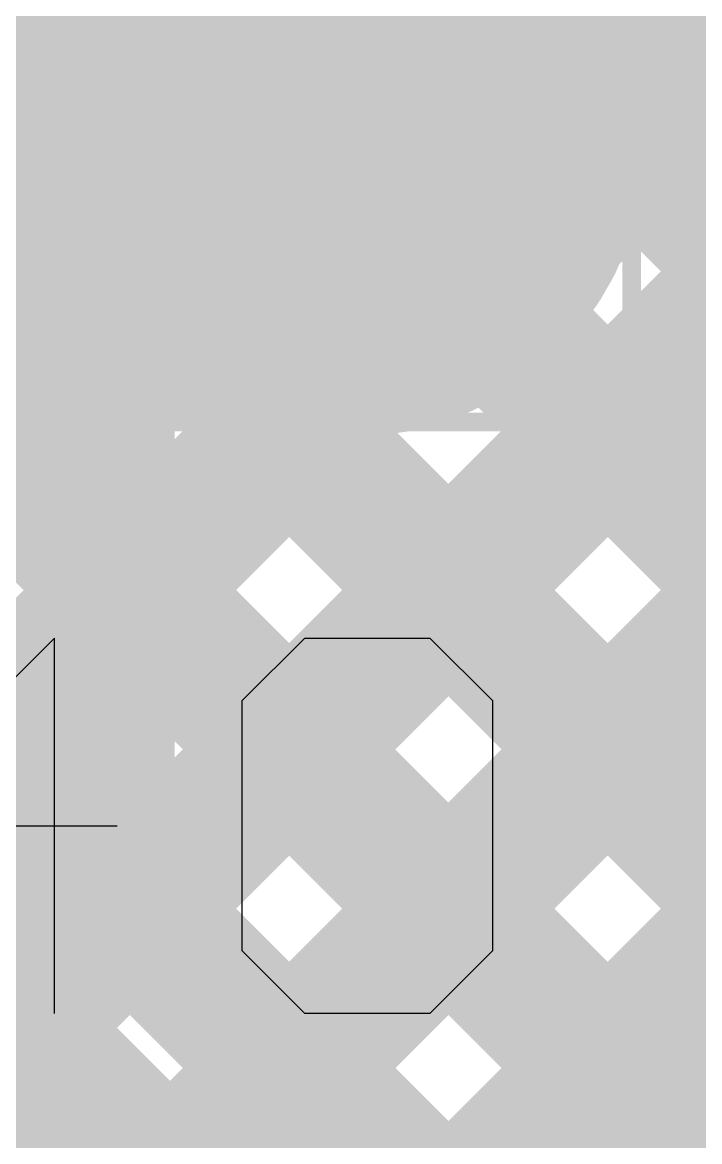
# Model space of a CAD drawing. Header units: millimetres. Extents: x 13 to 259, y -2 to 326.
# Drawn here: x 126.144 to 127.948, y 126.659 to 129.639 of the extents above; entities that cross this region are included whole.
import ezdxf

# ---------------------------------------------------------------- set-up
doc = ezdxf.new("R2010")
doc.units = ezdxf.units.MM
for name, color, linetype in [('BottomLayer', 5, 'Continuous'), ('BottomSolder', 6, 'Continuous'), ('ConnectLayer', 7, 'Continuous'), ('DrillDrawing', 1, 'Continuous'), ('Mechanical14', 56, 'Continuous'), ('Mechanical15', 56, 'Continuous'), ('MidLayer1', 16, 'Continuous'), ('MidLayer2', 76, 'Continuous'), ('MidLayer3', 90, 'Continuous'), ('MidLayer4', 156, 'Continuous'), ('MidLayer5', 130, 'Continuous'), ('MidLayer6', 216, 'Continuous'), ('MultiLayer', 9, 'Continuous'), ('TopLayer', 1, 'Continuous'), ('TopOverlay', 2, 'Continuous'), ('TopPaste', 8, 'Continuous'), ('TopSolder', 216, 'Continuous')]:
    doc.layers.add(name, color=color, linetype=linetype)

# ---------------------------------------------------------------- blocks, each defined once
blk = doc.blocks.new('CAPC1608X87N_127')
at = {"layer": 'Mechanical15', "const_width": 0.05}
for points in [[(1.55, 0.75), (-1.55, 0.75)], [(1.55, -0.75), (1.55, 0.75)]]:
    blk.add_lwpolyline(points, dxfattribs=at)
at = {"layer": 'Mechanical15', "const_width": 0.025}
blk.add_lwpolyline([(1.5375, 0.75, 1), (1.5625, 0.75, 1)], format="xyb", close=True, dxfattribs=at)
blk.add_lwpolyline([(1.5375, 0.75, 1), (1.5625, 0.75, 1)], format="xyb", close=True, dxfattribs=at)
blk = doc.blocks.new('CAPC1608X87N_134')
at = {"layer": 'Mechanical14', "const_width": 0.1}
for points in [[(0.875, 0.4751), (-0.875, 0.4751)], [(0.875, -0.4749), (0.875, 0.4751)], [(0.875, -0.4749), (-0.875, -0.4749)]]:
    blk.add_lwpolyline(points, dxfattribs=at)
at = {"layer": 'Mechanical14', "const_width": 0.05}
for points in [[(0.85, 0.4751, 1), (0.9, 0.4751, 1)], [(0.85, 0.4751, 1), (0.9, 0.4751, 1)], [(0.85, -0.4749, 1), (0.9, -0.4749, 1)], [(0.85, -0.4749, 1), (0.9, -0.4749, 1)]]:
    blk.add_lwpolyline(points, format="xyb", close=True, dxfattribs=at)
at = {"layer": 'Mechanical15', "const_width": 0.05}
for points in [[(1.55, 0.75), (-1.55, 0.75)], [(1.55, -0.75), (1.55, 0.75)], [(1.55, -0.75), (-1.55, -0.75)]]:
    blk.add_lwpolyline(points, dxfattribs=at)
at = {"layer": 'Mechanical15', "const_width": 0.025}
for points in [[(1.5375, 0.75, 1), (1.5625, 0.75, 1)], [(1.5375, 0.75, 1), (1.5625, 0.75, 1)], [(1.5375, -0.75, 1), (1.5625, -0.75, 1)], [(1.5375, -0.75, 1), (1.5625, -0.75, 1)]]:
    blk.add_lwpolyline(points, format="xyb", close=True, dxfattribs=at)
at = {"layer": 'TopLayer'}
blk.add_solid([(0.325, -0.5), (1.275, -0.5), (0.325, 0.5), (1.275, 0.5)], dxfattribs=at)
at = {"layer": 'TopPaste'}
blk.add_solid([(0.325, -0.5), (1.275, -0.5), (0.325, 0.5), (1.275, 0.5)], dxfattribs=at)
at = {"layer": 'TopSolder'}
blk.add_solid([(0.2234, -0.6016), (1.3766, -0.6016), (0.2234, 0.6016), (1.3766, 0.6016)], dxfattribs=at)
blk = doc.blocks.new('MTG240_400_159')
at = {"layer": 'BottomSolder', "const_width": 2.1016}
blk.add_lwpolyline([(-1.0008, 0, 1), (1.1008, 0, 1)], format="xyb", close=True, dxfattribs=at)
at = {"layer": 'TopSolder', "const_width": 2.1016}
blk.add_lwpolyline([(-1.0008, 0, 1), (1.1008, 0, 1)], format="xyb", close=True, dxfattribs=at)
blk = doc.blocks.new('SAMTEC_ASP_127797_01_185')
at = {"layer": 'TopOverlay'}
for p, q in [((-25.709, -8.1705), (-25.5423, -8.0039)), ((-25.5423, -8.0039), (-24.8759, -8.0039)), ((-24.8759, -8.0039), (-24.7093, -8.1705)), ((-25.709, -8.5038), (-25.709, -8.1705)), ((-24.7093, -8.1705), (-24.7093, -8.5038)), ((-25.5423, -8.6704), (-25.709, -8.5038)), ((-24.7093, -8.5038), (-24.8759, -8.6704)), ((-24.8759, -8.6704), (-25.5423, -8.6704)), ((-25.2091, -9.67), (-25.2091, -9.0036)), ((-24.7093, -9.1702), (-25.709, -9.1702)), ((-25.709, -9.1702), (-25.2091, -9.67))]:
    blk.add_line(p, q, dxfattribs=at)

msp = doc.modelspace()

# ---------------------------------------------------------------- linework, layer by layer
at = {"layer": 'BottomLayer', "const_width": 0.25}
msp.add_lwpolyline([(126.8922, 129.325, 1), (127.1422, 129.325, 1)], format="xyb", close=True, dxfattribs=at)
at = {"layer": 'BottomSolder', "const_width": 0.3516}
msp.add_lwpolyline([(126.8414, 129.325, 1), (127.193, 129.325, 1)], format="xyb", close=True, dxfattribs=at)
at = {"layer": 'ConnectLayer', "const_width": 0.4}
for points in [[(121.3162, 134.9388), (126.5587, 129.6963)], [(124.9026, 133.0495), (136.8596, 121.0925)], [(127.6069, 129.3039), (130.8039, 132.501)], [(125.6992, 126.5478), (131.1353, 131.9839)], [(125.6992, 126.5477), (131.1353, 131.9838)], [(123.4908, 131.9157), (126.35, 129.0564)], [(126.0823, 126.0823), (131.5571, 131.5571)], [(126.0823, 126.0823), (131.5571, 131.5571)], [(126.0823, 126.0823), (131.5571, 131.5571)], [(126.35, 127.575), (126.35, 131.5285)], [(123.15, 131.4079), (126.35, 128.2079)], [(126.1133, 126.9618), (130.5715, 131.42)], [(126.5375, 126.5375), (131.42, 131.42)], [(126.0367, 129.4308), (127.975, 131.3691)], [(125.045, 131.21), (126.5587, 129.6963)], [(126.3488, 125.5002), (132.0688, 131.2203)], [(126.3488, 125.5002), (132.0688, 131.2202)], [(127.1985, 126.35), (132.0688, 131.2203)], [(127.1985, 126.35), (132.0688, 131.2203)], [(126.0367, 129.4308), (127.7211, 131.1152)], [(127.6069, 129.3039), (128.9843, 130.6814)], [(127.6069, 129.3039), (128.9843, 130.6814)], [(123.15, 130.5594), (126.2422, 127.4672)], [(127.4393, 130.5127), (131.7795, 126.1725)], [(127.4393, 130.5127), (131.602, 126.35)], [(125.8392, 130.4158), (126.5587, 129.6963)], [(125.925, 129.3192), (126.9453, 130.3394)], [(126.0367, 129.4308), (126.9453, 130.3394)], [(125.925, 130.3299), (126.5587, 129.6963)], [(125.6992, 126.5478), (128.9939, 129.8425)], [(127.5672, 129.1113), (128.2799, 129.824)], [(124.7164, 128.1105), (126.35, 129.7442)], [(124.7164, 128.1105), (126.35, 129.7442)], [(127.5686, 129.5349), (132.0308, 125.0728)], [(127.5687, 129.5349), (130.7535, 126.35)], [(127.5687, 129.5348), (132.0307, 125.0728)], [(125.925, 129.4814), (129.0565, 126.35)], [(126.0823, 126.0823), (129.4182, 129.4182)], [(126.0823, 126.0823), (129.4182, 129.4182)], [(126.0524, 129.3541), (131.777, 123.6295)], [(126.0524, 129.3541), (131.777, 123.6295)], [(126.0524, 129.3541), (130.8421, 124.5644)], [(127.7797, 129.3238), (131.6907, 125.4129)], [(125.591, 128.1365), (126.4984, 129.044)], [(125.591, 128.1365), (126.4985, 129.044)], [(125.591, 128.1365), (126.4984, 129.044)], [(125.925, 128.4706), (126.4984, 129.044)], [(126.3488, 125.5002), (129.8425, 128.9939)], [(124.6044, 127.15), (126.35, 128.8956)], [(127.3885, 128.8665), (131.643, 124.6121)], [(127.3885, 128.8665), (131.643, 124.612)], [(127.3885, 128.8665), (129.905, 126.35)], [(127.3885, 128.8665), (131.2664, 124.9886)], [(125.7827, 128.7753), (137.1066, 117.4514)], [(125.7827, 128.7753), (132.0266, 122.5314)], [(125.7827, 128.7753), (130.4179, 124.1401)], [(125.6145, 127.3116), (127.0384, 128.7354)], [(125.6148, 127.3119), (127.0383, 128.7354)], [(125.6148, 127.3119), (127.0383, 128.7354)], [(125.925, 127.6221), (127.0383, 128.7354)], [(125.925, 128.6329), (128.2079, 126.35)], [(125.453, 127.15), (126.35, 128.0471)], [(125.6759, 128.0335), (131.6422, 122.0673)], [(125.676, 128.0335), (132.4645, 121.2449)], [(125.676, 128.0335), (129.9936, 123.7158)], [(125.925, 127.7844), (127.3594, 126.35)], [(125.925, 127.15), (126.35, 127.575)], [(125.582, 127.279), (131.7744, 121.0865)], [(125.582, 127.279), (131.7744, 121.0865)], [(125.582, 127.279), (129.5694, 123.2916)], [(125.925, 127.15), (126.725, 126.35)]]:
    msp.add_lwpolyline(points, dxfattribs=at)
at = {"layer": 'ConnectLayer'}
for points, const_width in [([(127.6072, 129.325, 1), (126.4272, 129.325, 1)], 0.4), ([(127.6072, 129.325, 1), (126.4272, 129.325, 1)], 0.4), ([(127.6072, 129.325, 1), (126.4272, 129.325, 1)], 0.4), ([(126.0578, 129.2742, 1), (124.8778, 129.2742, 1)], 0.4), ([(126.0578, 129.2742, 1), (124.8778, 129.2742, 1)], 0.4), ([(126.0578, 129.2742, 1), (124.8778, 129.2742, 1)], 0.4), ([(126.25, 129.7442, 1), (126.45, 129.7442, 1)], 0.2), ([(126.25, 129.7442, 1), (126.45, 129.7442, 1)], 0.2), ([(126.4587, 129.6963, 1), (126.6587, 129.6963, 1)], 0.2), ([(126.4587, 129.6963, 1), (126.6587, 129.6963, 1)], 0.2), ([(126.4587, 129.6963, 1), (126.6587, 129.6963, 1)], 0.2), ([(126.4587, 129.6963, 1), (126.6587, 129.6963, 1)], 0.2), ([(127.4686, 129.5349, 1), (127.6686, 129.5349, 1)], 0.2), ([(127.4687, 129.5349, 1), (127.6687, 129.5349, 1)], 0.2), ([(127.4687, 129.5348, 1), (127.6687, 129.5348, 1)], 0.2), ([(125.9367, 129.4308, 1), (126.1367, 129.4308, 1)], 0.2), ([(125.9367, 129.4308, 1), (126.1367, 129.4308, 1)], 0.2), ([(125.9367, 129.4308, 1), (126.1367, 129.4308, 1)], 0.2), ([(125.9524, 129.3541, 1), (126.1524, 129.3541, 1)], 0.2), ([(125.9524, 129.3541, 1), (126.1524, 129.3541, 1)], 0.2), ([(125.9524, 129.3541, 1), (126.1524, 129.3541, 1)], 0.2), ([(126.3272, 129.325, 1), (126.5272, 129.325, 1)], 0.2), ([(126.3272, 129.325, 1), (126.5272, 129.325, 1)], 0.2), ([(126.3272, 129.325, 1), (126.5272, 129.325, 1)], 0.2), ([(127.5072, 129.325, 1), (127.7072, 129.325, 1)], 0.2), ([(127.5072, 129.325, 1), (127.7072, 129.325, 1)], 0.2), ([(127.5072, 129.325, 1), (127.7072, 129.325, 1)], 0.2), ([(127.6797, 129.3238, 1), (127.8797, 129.3238, 1)], 0.2), ([(127.5069, 129.3039, 1), (127.7069, 129.3039, 1)], 0.2), ([(127.5069, 129.3039, 1), (127.7069, 129.3039, 1)], 0.2), ([(127.5069, 129.3039, 1), (127.7069, 129.3039, 1)], 0.2), ([(125.9578, 129.2742, 1), (126.1578, 129.2742, 1)], 0.2), ([(125.9578, 129.2742, 1), (126.1578, 129.2742, 1)], 0.2), ([(125.9578, 129.2742, 1), (126.1578, 129.2742, 1)], 0.2), ([(127.4672, 129.1113, 1), (127.6672, 129.1113, 1)], 0.2), ([(127.4672, 129.1113, 1), (127.6672, 129.1113, 1)], 0.2), ([(126.25, 129.0564, 1), (126.45, 129.0564, 1)], 0.2), ([(126.3984, 129.044, 1), (126.5984, 129.044, 1)], 0.2), ([(126.3984, 129.044, 1), (126.5984, 129.044, 1)], 0.2), ([(126.3984, 129.044, 1), (126.5984, 129.044, 1)], 0.2), ([(126.3985, 129.044, 1), (126.5985, 129.044, 1)], 0.2), ([(126.25, 128.8956, 1), (126.45, 128.8956, 1)], 0.2), ([(127.2885, 128.8665, 1), (127.4885, 128.8665, 1)], 0.2), ([(127.2885, 128.8665, 1), (127.4885, 128.8665, 1)], 0.2), ([(127.2885, 128.8665, 1), (127.4885, 128.8665, 1)], 0.2), ([(127.2885, 128.8665, 1), (127.4885, 128.8665, 1)], 0.2), ([(126.9383, 128.7354, 1), (127.1383, 128.7354, 1)], 0.2), ([(126.9383, 128.7354, 1), (127.1383, 128.7354, 1)], 0.2), ([(126.9383, 128.7354, 1), (127.1383, 128.7354, 1)], 0.2), ([(126.9384, 128.7354, 1), (127.1384, 128.7354, 1)], 0.2), ([(126.25, 128.2079, 1), (126.45, 128.2079, 1)], 0.2), ([(126.25, 128.0471, 1), (126.45, 128.0471, 1)], 0.2), ([(126.25, 127.575, 1), (126.45, 127.575, 1)], 0.2), ([(126.25, 127.575, 1), (126.45, 127.575, 1)], 0.2), ([(126.1422, 127.4672, 1), (126.3422, 127.4672, 1)], 0.2), ([(126.0133, 126.9618, 1), (126.2133, 126.9618, 1)], 0.2), ([(126.4375, 126.5375, 1), (126.6375, 126.5375, 1)], 0.2)]:
    msp.add_lwpolyline(points, format="xyb", close=True, dxfattribs=dict(at, const_width=const_width))
at = {"layer": 'ConnectLayer', "const_width": 0.4}
for points in [[(127.5672, 129.1113, -1.532785), (126.8035, 129.8749)], [(122.0764, 126.1708, -0.734703), (126.453, 124.8)], [(122.0764, 126.1708, -0.734703), (126.453, 124.8)], [(124.4939, 127.1617, -0.360791), (126.453, 124.8)], [(125.6307, 126.61, -0.21653), (126.453, 124.8)]]:
    msp.add_lwpolyline(points, format="xyb", dxfattribs=at)
at = {"layer": 'DrillDrawing', "const_width": 0.0508}
for points in [[(126.8902, 129.452), (126.8902, 129.579)], [(126.8902, 129.579), (127.1442, 129.579)], [(127.1442, 129.452), (127.1442, 129.579)], [(126.7632, 129.198), (126.7632, 129.452)], [(126.7632, 129.452), (126.8902, 129.452)], [(127.1442, 129.452), (127.2712, 129.452)], [(127.2712, 129.198), (127.2712, 129.452)], [(126.7632, 129.198), (126.8902, 129.198)], [(126.8902, 129.071), (126.8902, 129.198)], [(127.1442, 129.198), (127.2712, 129.198)], [(127.1442, 129.071), (127.1442, 129.198)], [(126.8902, 129.071), (127.1442, 129.071)]]:
    msp.add_lwpolyline(points, dxfattribs=at)
at = {"layer": 'DrillDrawing', "const_width": 0.0254}
for points in [[(126.8775, 129.579, 1), (126.9029, 129.579, 1)], [(126.8775, 129.579, 1), (126.9029, 129.579, 1)], [(127.1315, 129.579, 1), (127.1569, 129.579, 1)], [(127.1315, 129.579, 1), (127.1569, 129.579, 1)], [(126.7505, 129.452, 1), (126.7759, 129.452, 1)], [(126.7505, 129.452, 1), (126.7759, 129.452, 1)], [(126.8775, 129.452, 1), (126.9029, 129.452, 1)], [(126.8775, 129.452, 1), (126.9029, 129.452, 1)], [(127.1315, 129.452, 1), (127.1569, 129.452, 1)], [(127.1315, 129.452, 1), (127.1569, 129.452, 1)], [(127.2585, 129.452, 1), (127.2839, 129.452, 1)], [(127.2585, 129.452, 1), (127.2839, 129.452, 1)], [(126.7505, 129.198, 1), (126.7759, 129.198, 1)], [(126.7505, 129.198, 1), (126.7759, 129.198, 1)], [(126.8775, 129.198, 1), (126.9029, 129.198, 1)], [(126.8775, 129.198, 1), (126.9029, 129.198, 1)], [(127.1315, 129.198, 1), (127.1569, 129.198, 1)], [(127.1315, 129.198, 1), (127.1569, 129.198, 1)], [(127.2585, 129.198, 1), (127.2839, 129.198, 1)], [(127.2585, 129.198, 1), (127.2839, 129.198, 1)], [(126.8775, 129.071, 1), (126.9029, 129.071, 1)], [(126.8775, 129.071, 1), (126.9029, 129.071, 1)], [(127.1315, 129.071, 1), (127.1569, 129.071, 1)], [(127.1315, 129.071, 1), (127.1569, 129.071, 1)]]:
    msp.add_lwpolyline(points, format="xyb", close=True, dxfattribs=at)
at = {"layer": 'MidLayer1', "const_width": 0.25}
msp.add_lwpolyline([(126.8922, 129.325, 1), (127.1422, 129.325, 1)], format="xyb", close=True, dxfattribs=at)
at = {"layer": 'MidLayer2', "const_width": 0.25}
msp.add_lwpolyline([(126.8922, 129.325, 1), (127.1422, 129.325, 1)], format="xyb", close=True, dxfattribs=at)
at = {"layer": 'MidLayer3', "const_width": 0.4}
msp.add_lwpolyline([(127.0172, 129.325), (127.899, 130.2068)], dxfattribs=at)
at = {"layer": 'MidLayer3'}
for points, const_width in [([(126.8922, 129.325, 1), (127.1422, 129.325, 1)], 0.25), ([(126.9172, 129.325, 1), (127.1172, 129.325, 1)], 0.2)]:
    msp.add_lwpolyline(points, format="xyb", close=True, dxfattribs=dict(at, const_width=const_width))
at = {"layer": 'MidLayer4', "const_width": 0.25}
msp.add_lwpolyline([(126.8922, 129.325, 1), (127.1422, 129.325, 1)], format="xyb", close=True, dxfattribs=at)
at = {"layer": 'MidLayer5', "const_width": 0.25}
msp.add_lwpolyline([(126.8922, 129.325, 1), (127.1422, 129.325, 1)], format="xyb", close=True, dxfattribs=at)
at = {"layer": 'MidLayer6', "const_width": 0.25}
msp.add_lwpolyline([(126.8922, 129.325, 1), (127.1422, 129.325, 1)], format="xyb", close=True, dxfattribs=at)
at = {"layer": 'MultiLayer', "const_width": 0.25}
msp.add_lwpolyline([(126.8922, 129.325, 1), (127.1422, 129.325, 1)], format="xyb", close=True, dxfattribs=at)
at = {"layer": 'TopLayer', "const_width": 0.25}
msp.add_lwpolyline([(126.8922, 129.325, 1), (127.1422, 129.325, 1)], format="xyb", close=True, dxfattribs=at)
at = {"layer": 'TopSolder', "const_width": 0.3516}
msp.add_lwpolyline([(126.8414, 129.325, 1), (127.193, 129.325, 1)], format="xyb", close=True, dxfattribs=at)

# ---------------------------------------------------------------- block references
at = {"rotation": 270}
for name, p in [('CAPC1608X87N_134', (127.0172, 130.125)), ('CAPC1608X87N_127', (125.4678, 130.0742)), ('SAMTEC_ASP_127797_01_185', (135.4, 102.2907))]:
    msp.add_blockref(name, p, dxfattribs=at)
msp.add_blockref('MTG240_400_159', (124, 124.8))

doc.saveas('drawing.dxf')
